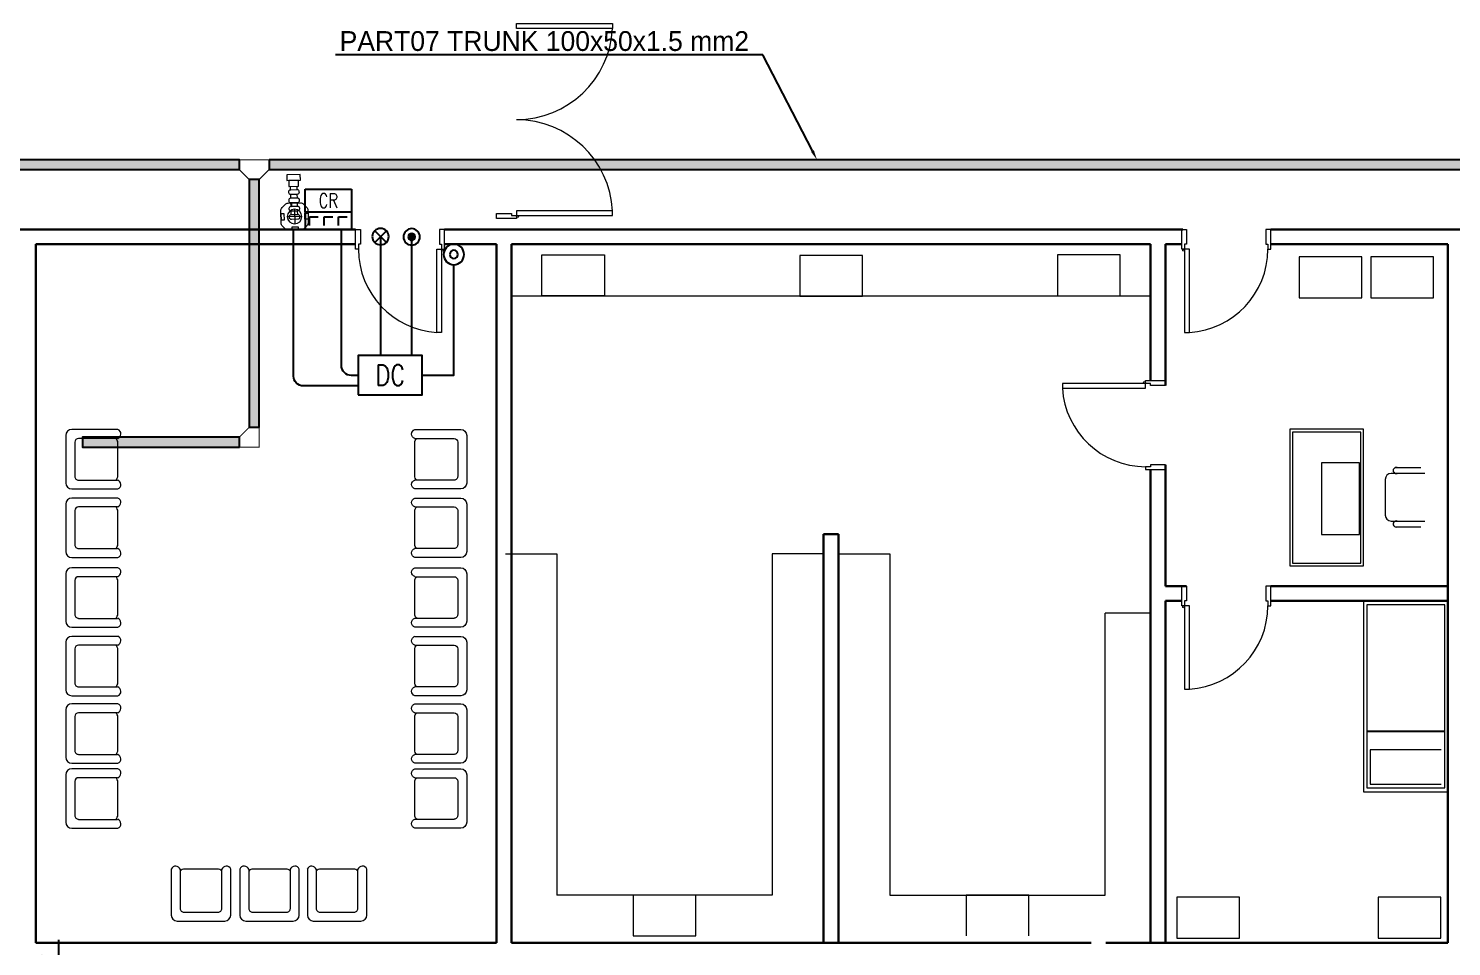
# Model space of a CAD drawing. Extents: x -15 to 352, y 223 to 399.
# Drawn here: x 60.6 to 74.96, y 348.64 to 357.9 of the extents above; entities that cross this region are included whole.
import ezdxf
from ezdxf import colors
from ezdxf.entities.mleader import LeaderData, LeaderLine
from ezdxf.enums import TextEntityAlignment as Align
from ezdxf.math import Vec2, Vec3

# ---------------------------------------------------------------- set-up
doc = ezdxf.new("R2010")
doc.units = 0
doc.header["$LTSCALE"] = 0.15
doc.linetypes.add('CONTINOUS', pattern=[0])
doc.layers.get('0').update_dxf_attribs({"color": 252})
doc.layers.get('Defpoints').update_dxf_attribs({"color": 252})
for name, color, linetype in [('0 ARCH', 252, 'Continuous'), ('0 sockets', 252, 'Continuous'), ('0 sound', 252, 'Continuous'), ('CIRCUIT_PRO_LAYER', 7, 'Continuous'), ('CPTOOLS-TRAY', 1, 'Continuous'), ('E680G_SEC', 40, 'Continuous'), ('E680T_SEC', 2, 'Continuous')]:
    doc.layers.add(name, color=color, linetype=linetype)
for name, color, linetype, lineweight in [('0 LEGEND', 140, 'Continuous', 0), ('CRITICAL WIRING', 6, 'Continuous', 5), ('DOOR', 252, 'Continuous', 20), ('EL-PULL BOX-50', 3, 'Continuous', 0), ('FUR', 252, 'Continuous', 9), ('TMG-LC-ACCEORISE', 1, 'Continuous', 0), ('wall', 252, 'Continuous', 30)]:
    doc.layers.add(name, color=color, linetype=linetype, lineweight=lineweight)
doc.styles.add('GEN_TEXT', font='romans.shx', dxfattribs={"width": 0.8, "height": 250})
doc.styles.add('ROMANS', font='ROMANS.shx', dxfattribs={"width": 0.8})
doc.styles.add('SDC-TEXT-ARB', font='sdc-arb.shx')
doc.dimstyles.get("Standard").update_dxf_attribs({"dimtxt": 0.18, "dimasz": 0.18, "dimexe": 0.18, "dimexo": 0.0625, "dimgap": 0.09, "dimtad": 0, "dimtih": 1, "dimtoh": 1, "dimdec": 4, "dimzin": 0, "dimdsep": 46, "dimtxsty": 'Standard', "dimcen": 0.09, "dimadec": 0, "dimazin": 0, "dimtfac": 1, "dimtdec": 4, "dimtofl": 0, "dimtmove": 0, "dimatfit": 3, "dimfxl": 1, "dimtolj": 1, "dimtzin": 0, "dimarcsym": 0})

# ---------------------------------------------------------------- blocks, each defined once
blk = doc.blocks.new('ARCH')
at = {"layer": '0 ARCH', "color": 252, "lineweight": 15}
for p, q in [((65.781, 355.617), (66.414, 355.617)), ((65.781, 355.205), (65.781, 355.617)), ((66.414, 355.617), (66.414, 355.205)), ((70.986, 355.617), (70.986, 355.205)), ((71.619, 355.617), (70.986, 355.617)), ((71.619, 355.205), (71.619, 355.617)), ((69.016, 355.613), (68.384, 355.613)), ((68.384, 355.613), (68.384, 355.2)), ((69.016, 355.2), (69.016, 355.613)), ((74.058, 355.598), (73.425, 355.598)), ((73.425, 355.598), (73.425, 355.185)), ((74.058, 355.185), (74.058, 355.598)), ((74.149, 355.598), (74.149, 355.185)), ((74.782, 355.598), (74.149, 355.598)), ((74.782, 355.185), (74.782, 355.598)), ((71.925, 355.2), (65.475, 355.2)), ((66.414, 355.205), (65.781, 355.205)), ((68.384, 355.2), (69.016, 355.2)), ((70.986, 355.205), (71.619, 355.205)), ((73.425, 355.185), (74.058, 355.185)), ((74.149, 355.185), (74.782, 355.185)), ((74.074, 353.86), (73.331, 353.86)), ((73.331, 353.86), (73.331, 352.48)), ((74.046, 353.828), (73.356, 353.828)), ((73.356, 353.828), (73.356, 352.506)), ((74.046, 352.506), (74.046, 353.828)), ((74.074, 352.48), (74.074, 353.86)), ((74.035, 353.519), (73.65, 353.519)), ((73.65, 353.519), (73.65, 352.796)), ((74.035, 352.796), (74.035, 353.519)), ((74.396, 353.471), (74.492, 353.471)), ((74.396, 353.471), (74.492, 353.471)), ((74.492, 353.471), (74.651, 353.471)), ((74.492, 353.471), (74.651, 353.471)), ((74.293, 353.351), (74.293, 352.991)), ((74.293, 353.351), (74.293, 352.991)), ((74.492, 353.411), (74.353, 353.411)), ((74.492, 353.411), (74.353, 353.411)), ((74.693, 353.411), (74.492, 353.411)), ((74.693, 353.411), (74.492, 353.411)), ((74.353, 352.931), (74.492, 352.931)), ((74.353, 352.931), (74.492, 352.931)), ((74.492, 352.931), (74.693, 352.931)), ((74.492, 352.931), (74.693, 352.931)), ((73.65, 352.796), (74.035, 352.796)), ((74.396, 352.871), (74.492, 352.871)), ((74.492, 352.871), (74.651, 352.871)), ((74.492, 352.871), (74.651, 352.871)), ((65.415, 352.6), (65.934, 352.6)), ((65.934, 352.6), (65.934, 349.156)), ((68.625, 352.6), (68.106, 352.6)), ((68.106, 352.6), (68.106, 349.156)), ((68.775, 352.6), (69.294, 352.6)), ((69.294, 352.6), (69.294, 349.156)), ((73.331, 352.48), (74.074, 352.48)), ((73.356, 352.506), (74.046, 352.506)), ((74.924, 352.123), (74.074, 352.123)), ((74.074, 352.123), (74.074, 350.198)), ((74.896, 352.085), (74.107, 352.085)), ((74.107, 352.085), (74.107, 350.238)), ((74.896, 350.238), (74.896, 352.085)), ((74.924, 350.198), (74.924, 352.123)), ((71.925, 352), (71.466, 352)), ((71.466, 349.156), (71.466, 352)), ((74.107, 350.814), (74.896, 350.814)), ((74.896, 350.803), (74.107, 350.803)), ((74.857, 350.623), (74.14, 350.623)), ((74.14, 350.623), (74.14, 350.276)), ((74.074, 350.198), (74.924, 350.198)), ((74.107, 350.238), (74.896, 350.238)), ((74.14, 350.276), (74.857, 350.276)), ((68.106, 349.156), (65.934, 349.156)), ((66.704, 349.156), (66.704, 348.743)), ((67.337, 349.156), (66.704, 349.156)), ((67.337, 348.743), (67.337, 349.156)), ((69.294, 349.156), (71.466, 349.156)), ((70.063, 349.156), (70.063, 348.743)), ((70.696, 349.156), (70.063, 349.156)), ((70.696, 348.743), (70.696, 349.156)), ((72.822, 349.134), (72.189, 349.134)), ((72.189, 349.134), (72.189, 348.722)), ((72.822, 348.722), (72.822, 349.134)), ((74.222, 349.134), (74.222, 348.722)), ((74.855, 349.134), (74.222, 349.134)), ((74.855, 348.722), (74.855, 349.134)), ((66.704, 348.743), (67.337, 348.743)), ((72.189, 348.722), (72.822, 348.722)), ((74.222, 348.722), (74.855, 348.722))]:
    blk.add_line(p, q, dxfattribs=at)
for centre, radius, start, end in [((74.404, 353.441), 0.0312, 73.7398, 286.2602), ((74.404, 353.441), 0.0312, 73.7398, 286.2602), ((74.353, 353.351), 0.06, 90, 180), ((74.353, 353.351), 0.06, 90, 180), ((74.353, 352.991), 0.06, 180, 270), ((74.353, 352.991), 0.06, 180, 270), ((74.404, 352.901), 0.0312, 73.7398, 286.2602), ((74.404, 352.901), 0.0312, 73.7398, 286.2602)]:
    blk.add_arc(centre, radius, start, end, dxfattribs=at)
at = {"layer": 'DOOR'}
for points in [[(65.525, 357.954), (66.495, 357.954), (66.495, 357.904), (65.525, 357.904)], [(65.525, 356.014), (66.495, 356.014), (66.495, 356.064), (65.525, 356.064)], [(65.525, 356.014), (65.525, 355.984), (65.325, 355.984), (65.325, 356.034), (65.475, 356.034), (65.475, 356.014)], [(63.93, 355.675), (63.9, 355.675), (63.9, 355.875), (63.95, 355.875), (63.95, 355.725), (63.93, 355.725)], [(64.77, 355.675), (64.8, 355.675), (64.8, 355.875), (64.75, 355.875), (64.75, 355.725), (64.77, 355.725)], [(72.269, 355.675), (72.239, 355.675), (72.239, 355.875), (72.289, 355.875), (72.289, 355.725), (72.269, 355.725)], [(73.109, 355.675), (73.139, 355.675), (73.139, 355.875), (73.089, 355.875), (73.089, 355.725), (73.109, 355.725)], [(64.77, 355.675), (64.77, 354.835), (64.722, 354.835), (64.722, 355.675)], [(72.269, 355.675), (72.269, 354.835), (72.317, 354.835), (72.317, 355.675)], [(71.875, 354.32), (71.875, 354.35), (72.075, 354.35), (72.075, 354.3), (71.925, 354.3), (71.925, 354.32)], [(71.875, 354.32), (71.035, 354.32), (71.035, 354.272), (71.875, 354.272)], [(71.875, 353.48), (71.875, 353.45), (72.075, 353.45), (72.075, 353.5), (71.925, 353.5), (71.925, 353.48)], [(72.269, 352.075), (72.239, 352.075), (72.239, 352.275), (72.289, 352.275), (72.289, 352.125), (72.269, 352.125)], [(73.109, 352.075), (73.139, 352.075), (73.139, 352.275), (73.089, 352.275), (73.089, 352.125), (73.109, 352.125)], [(72.269, 352.075), (72.269, 351.235), (72.317, 351.235), (72.317, 352.075)]]:
    blk.add_lwpolyline(points, close=True, dxfattribs=at)
for centre in [(65.535, 356.004), (64.78, 355.665), (72.259, 355.665), (71.865, 354.33), (72.259, 352.065)]:
    blk.add_circle(centre, 0.01, dxfattribs=at)
for centre, radius, start, end in [((65.525, 357.954), 0.971, 270, 357.0492), ((65.525, 356.011), 0.971, 2.9508, 90), ((64.775, 355.678), 0.845, 180.2218, 266.3889), ((72.264, 355.678), 0.845, 273.6111, 359.7782), ((71.878, 354.325), 0.845, 183.6111, 269.7782), ((72.264, 352.078), 0.845, 273.6111, 359.7782)]:
    blk.add_arc(centre, radius, start, end, dxfattribs=at)
at = {"layer": 'FUR'}
for p, q in [((60.977, 353.795), (60.977, 353.315)), ((61.502, 353.855), (61.037, 353.855)), ((61.5, 353.765), (61.105, 353.765)), ((64.498, 353.855), (64.963, 353.855)), ((64.5, 353.765), (64.895, 353.765)), ((65.023, 353.795), (65.023, 353.315)), ((61.067, 353.727), (61.067, 353.382)), ((61.502, 353.39), (61.502, 353.72)), ((64.498, 353.39), (64.498, 353.72)), ((64.933, 353.727), (64.933, 353.382)), ((61.105, 353.345), (61.5, 353.345)), ((64.895, 353.345), (64.5, 353.345)), ((61.037, 353.255), (61.502, 353.255)), ((64.963, 353.255), (64.498, 353.255)), ((60.977, 353.103), (60.977, 352.623)), ((61.502, 353.163), (61.037, 353.163)), ((61.067, 353.036), (61.067, 352.691)), ((61.5, 353.073), (61.105, 353.073)), ((64.498, 353.163), (64.963, 353.163)), ((64.5, 353.073), (64.895, 353.073)), ((64.933, 353.036), (64.933, 352.691)), ((65.023, 353.103), (65.023, 352.623)), ((61.502, 352.698), (61.502, 353.028)), ((64.498, 352.698), (64.498, 353.028)), ((61.105, 352.653), (61.5, 352.653)), ((64.895, 352.653), (64.5, 352.653)), ((61.037, 352.563), (61.502, 352.563)), ((61.502, 352.459), (61.037, 352.459)), ((64.963, 352.563), (64.498, 352.563)), ((64.498, 352.459), (64.963, 352.459)), ((60.977, 352.399), (60.977, 351.919)), ((61.067, 352.332), (61.067, 351.987)), ((61.5, 352.369), (61.105, 352.369)), ((61.502, 351.994), (61.502, 352.324)), ((64.498, 351.994), (64.498, 352.324)), ((64.5, 352.369), (64.895, 352.369)), ((64.933, 352.332), (64.933, 351.987)), ((65.023, 352.399), (65.023, 351.919)), ((61.105, 351.949), (61.5, 351.949)), ((64.895, 351.949), (64.5, 351.949)), ((61.037, 351.859), (61.502, 351.859)), ((61.502, 351.767), (61.037, 351.767)), ((64.963, 351.859), (64.498, 351.859)), ((64.498, 351.767), (64.963, 351.767)), ((60.977, 351.707), (60.977, 351.227)), ((61.067, 351.64), (61.067, 351.295)), ((61.5, 351.677), (61.105, 351.677)), ((61.502, 351.302), (61.502, 351.632)), ((64.498, 351.302), (64.498, 351.632)), ((64.5, 351.677), (64.895, 351.677)), ((64.933, 351.64), (64.933, 351.295)), ((65.023, 351.707), (65.023, 351.227)), ((61.037, 351.167), (61.502, 351.167)), ((61.105, 351.257), (61.5, 351.257)), ((64.963, 351.167), (64.498, 351.167)), ((64.895, 351.257), (64.5, 351.257)), ((60.977, 351.026), (60.977, 350.546)), ((61.502, 351.086), (61.037, 351.086)), ((64.498, 351.086), (64.963, 351.086)), ((65.023, 351.026), (65.023, 350.546)), ((61.067, 350.958), (61.067, 350.613)), ((61.5, 350.996), (61.105, 350.996)), ((61.502, 350.621), (61.502, 350.951)), ((64.498, 350.621), (64.498, 350.951)), ((64.5, 350.996), (64.895, 350.996)), ((64.933, 350.958), (64.933, 350.613)), ((61.037, 350.486), (61.502, 350.486)), ((61.105, 350.576), (61.5, 350.576)), ((64.963, 350.486), (64.498, 350.486)), ((64.895, 350.576), (64.5, 350.576)), ((60.977, 350.37), (60.977, 349.89)), ((61.502, 350.43), (61.037, 350.43)), ((61.067, 350.303), (61.067, 349.958)), ((61.5, 350.34), (61.105, 350.34)), ((64.498, 350.43), (64.963, 350.43)), ((64.5, 350.34), (64.895, 350.34)), ((64.933, 350.303), (64.933, 349.958)), ((65.023, 350.37), (65.023, 349.89)), ((61.502, 349.965), (61.502, 350.295)), ((64.498, 349.965), (64.498, 350.295)), ((61.105, 349.92), (61.5, 349.92)), ((64.895, 349.92), (64.5, 349.92)), ((61.037, 349.83), (61.502, 349.83)), ((64.963, 349.83), (64.498, 349.83)), ((62.041, 349.418), (62.041, 348.953)), ((62.131, 349.416), (62.131, 349.02)), ((62.506, 349.418), (62.176, 349.418)), ((62.551, 349.02), (62.551, 349.416)), ((62.641, 348.953), (62.641, 349.418)), ((62.733, 349.418), (62.733, 348.953)), ((62.823, 349.416), (62.823, 349.02)), ((63.198, 349.418), (62.868, 349.418)), ((63.243, 349.02), (63.243, 349.416)), ((63.333, 348.953), (63.333, 349.418)), ((63.415, 349.418), (63.415, 348.953)), ((63.505, 349.416), (63.505, 349.02)), ((63.88, 349.418), (63.55, 349.418)), ((63.925, 349.02), (63.925, 349.416)), ((64.015, 348.953), (64.015, 349.418)), ((62.101, 348.893), (62.581, 348.893)), ((62.169, 348.983), (62.514, 348.983)), ((62.793, 348.893), (63.273, 348.893)), ((62.861, 348.983), (63.206, 348.983)), ((63.475, 348.893), (63.955, 348.893)), ((63.542, 348.983), (63.887, 348.983))]:
    blk.add_line(p, q, dxfattribs=at)
for centre, major_axis, start_param, end_param in [((61.037, 353.795), (0.0424, 0.0424), 0.785398, 2.356194), ((61.105, 353.727), (-0.0265, 0.0265), -0.785398, 0.785398), ((61.442, 353.72), (-0.0424, 0.0424), 3.926991, 4.775053), ((61.485, 353.81), (-0.0339, 0.0339), 2.685296, 5.122584), ((61.105, 353.382), (0.0265, 0.0265), 2.356194, 3.926991), ((61.442, 353.39), (0.0424, 0.0424), 4.649725, 5.497787), ((61.485, 353.3), (0.0339, 0.0339), 4.302194, 6.739482), ((61.037, 353.315), (-0.0424, 0.0424), 0.785398, 2.356194), ((61.037, 353.103), (0.0424, 0.0424), 0.785398, 2.356194), ((61.105, 353.036), (-0.0265, 0.0265), -0.785398, 0.785398), ((61.442, 353.028), (-0.0424, 0.0424), 3.926991, 4.775053), ((61.485, 353.119), (-0.0339, 0.0339), 2.685296, 5.122584), ((61.037, 352.623), (-0.0424, 0.0424), 0.785398, 2.356194), ((61.105, 352.691), (0.0265, 0.0265), 2.356194, 3.926991), ((61.442, 352.698), (0.0424, 0.0424), 4.649725, 5.497787), ((61.485, 352.608), (0.0339, 0.0339), 4.302194, 6.739482), ((61.037, 352.399), (0.0424, 0.0424), 0.785398, 2.356194), ((61.485, 352.415), (-0.0339, 0.0339), 2.685296, 5.122584), ((61.105, 352.332), (-0.0265, 0.0265), -0.785398, 0.785398), ((61.442, 352.324), (-0.0424, 0.0424), 3.926991, 4.775053), ((61.037, 351.919), (-0.0424, 0.0424), 0.785398, 2.356194), ((61.105, 351.987), (0.0265, 0.0265), 2.356194, 3.926991), ((61.442, 351.994), (0.0424, 0.0424), 4.649725, 5.497787), ((61.485, 351.904), (0.0339, 0.0339), 4.302194, 6.739482), ((61.037, 351.707), (0.0424, 0.0424), 0.785398, 2.356194), ((61.485, 351.723), (-0.0339, 0.0339), 2.685296, 5.122584), ((61.105, 351.64), (-0.0265, 0.0265), -0.785398, 0.785398), ((61.442, 351.632), (-0.0424, 0.0424), 3.926991, 4.775053), ((61.037, 351.227), (-0.0424, 0.0424), 0.785398, 2.356194), ((61.105, 351.295), (0.0265, 0.0265), 2.356194, 3.926991), ((61.442, 351.302), (0.0424, 0.0424), 4.649725, 5.497787), ((61.485, 351.212), (0.0339, 0.0339), 4.302194, 6.739482), ((61.037, 351.026), (0.0424, 0.0424), 0.785398, 2.356194), ((61.485, 351.041), (-0.0339, 0.0339), 2.685296, 5.122584), ((61.105, 350.958), (-0.0265, 0.0265), -0.785398, 0.785398), ((61.442, 350.951), (-0.0424, 0.0424), 3.926991, 4.775053), ((61.105, 350.613), (0.0265, 0.0265), 2.356194, 3.926991), ((61.442, 350.621), (0.0424, 0.0424), 4.649725, 5.497787), ((61.037, 350.546), (-0.0424, 0.0424), 0.785398, 2.356194), ((61.485, 350.53), (0.0339, 0.0339), 4.302194, 6.739482), ((61.037, 350.37), (0.0424, 0.0424), 0.785398, 2.356194), ((61.105, 350.303), (-0.0265, 0.0265), -0.785398, 0.785398), ((61.442, 350.295), (-0.0424, 0.0424), 3.926991, 4.775053), ((61.485, 350.385), (-0.0339, 0.0339), 2.685296, 5.122584), ((61.037, 349.89), (-0.0424, 0.0424), 0.785398, 2.356194), ((61.105, 349.958), (0.0265, 0.0265), 2.356194, 3.926991), ((61.442, 349.965), (0.0424, 0.0424), 4.649725, 5.497787), ((61.485, 349.875), (0.0339, 0.0339), 4.302194, 6.739482), ((62.086, 349.4), (0.0339, 0.0339), 5.826889, 8.264177), ((62.597, 349.4), (-0.0339, 0.0339), 4.302194, 6.739482), ((62.778, 349.4), (0.0339, 0.0339), 5.826889, 8.264177), ((63.288, 349.4), (-0.0339, 0.0339), 4.302194, 6.739482), ((63.459, 349.4), (0.0339, 0.0339), 5.826889, 8.264177), ((63.97, 349.4), (-0.0339, 0.0339), 4.302194, 6.739482), ((62.176, 349.358), (0.0424, 0.0424), 0.785398, 1.63346), ((62.506, 349.358), (-0.0424, 0.0424), 4.649725, 5.497787), ((62.868, 349.358), (0.0424, 0.0424), 0.785398, 1.63346), ((63.198, 349.358), (-0.0424, 0.0424), 4.649725, 5.497787), ((63.55, 349.358), (0.0424, 0.0424), 0.785398, 1.63346), ((63.88, 349.358), (-0.0424, 0.0424), 4.649725, 5.497787), ((62.169, 349.02), (0.0265, 0.0265), 2.356194, 3.926991), ((62.514, 349.02), (-0.0265, 0.0265), 2.356194, 3.926991), ((62.861, 349.02), (0.0265, 0.0265), 2.356194, 3.926991), ((63.206, 349.02), (-0.0265, 0.0265), 2.356194, 3.926991), ((63.542, 349.02), (0.0265, 0.0265), 2.356194, 3.926991), ((63.887, 349.02), (-0.0265, 0.0265), 2.356194, 3.926991), ((62.101, 348.953), (-0.0424, 0.0424), 0.785398, 2.356194), ((62.581, 348.953), (0.0424, 0.0424), 3.926991, 5.497787), ((62.793, 348.953), (-0.0424, 0.0424), 0.785398, 2.356194), ((63.273, 348.953), (0.0424, 0.0424), 3.926991, 5.497787), ((63.475, 348.953), (-0.0424, 0.0424), 0.785398, 2.356194), ((63.955, 348.953), (0.0424, 0.0424), 3.926991, 5.497787)]:
    blk.add_ellipse(centre, major_axis=major_axis, ratio=1, start_param=start_param, end_param=end_param, dxfattribs=at)
at = {"layer": 'FUR', "extrusion": (0, 0, -1)}
for centre, major_axis, start_param, end_param in [((64.515, 353.81), (0.0339, 0.0339), 2.685296, 5.122584), ((64.558, 353.72), (0.0424, 0.0424), 3.926991, 4.775053), ((64.895, 353.727), (0.0265, 0.0265), -0.785398, 0.785398), ((64.963, 353.795), (-0.0424, 0.0424), 0.785398, 2.356194), ((64.515, 353.3), (-0.0339, 0.0339), 4.302194, 6.739482), ((64.558, 353.39), (-0.0424, 0.0424), 4.649725, 5.497787), ((64.895, 353.382), (-0.0265, 0.0265), 2.356194, 3.926991), ((64.963, 353.315), (0.0424, 0.0424), 0.785398, 2.356194), ((64.515, 353.119), (0.0339, 0.0339), 2.685296, 5.122584), ((64.558, 353.028), (0.0424, 0.0424), 3.926991, 4.775053), ((64.895, 353.036), (0.0265, 0.0265), -0.785398, 0.785398), ((64.963, 353.103), (-0.0424, 0.0424), 0.785398, 2.356194), ((64.515, 352.608), (-0.0339, 0.0339), 4.302194, 6.739482), ((64.558, 352.698), (-0.0424, 0.0424), 4.649725, 5.497787), ((64.895, 352.691), (-0.0265, 0.0265), 2.356194, 3.926991), ((64.963, 352.623), (0.0424, 0.0424), 0.785398, 2.356194), ((64.515, 352.415), (0.0339, 0.0339), 2.685296, 5.122584), ((64.963, 352.399), (-0.0424, 0.0424), 0.785398, 2.356194), ((64.558, 352.324), (0.0424, 0.0424), 3.926991, 4.775053), ((64.895, 352.332), (0.0265, 0.0265), -0.785398, 0.785398), ((64.515, 351.904), (-0.0339, 0.0339), 4.302194, 6.739482), ((64.558, 351.994), (-0.0424, 0.0424), 4.649725, 5.497787), ((64.895, 351.987), (-0.0265, 0.0265), 2.356194, 3.926991), ((64.963, 351.919), (0.0424, 0.0424), 0.785398, 2.356194), ((64.515, 351.723), (0.0339, 0.0339), 2.685296, 5.122584), ((64.963, 351.707), (-0.0424, 0.0424), 0.785398, 2.356194), ((64.558, 351.632), (0.0424, 0.0424), 3.926991, 4.775053), ((64.895, 351.64), (0.0265, 0.0265), -0.785398, 0.785398), ((64.515, 351.212), (-0.0339, 0.0339), 4.302194, 6.739482), ((64.558, 351.302), (-0.0424, 0.0424), 4.649725, 5.497787), ((64.895, 351.295), (-0.0265, 0.0265), 2.356194, 3.926991), ((64.963, 351.227), (0.0424, 0.0424), 0.785398, 2.356194), ((64.515, 351.041), (0.0339, 0.0339), 2.685296, 5.122584), ((64.963, 351.026), (-0.0424, 0.0424), 0.785398, 2.356194), ((64.558, 350.951), (0.0424, 0.0424), 3.926991, 4.775053), ((64.895, 350.958), (0.0265, 0.0265), -0.785398, 0.785398), ((64.558, 350.621), (-0.0424, 0.0424), 4.649725, 5.497787), ((64.895, 350.613), (-0.0265, 0.0265), 2.356194, 3.926991), ((64.515, 350.53), (-0.0339, 0.0339), 4.302194, 6.739482), ((64.963, 350.546), (0.0424, 0.0424), 0.785398, 2.356194), ((64.515, 350.385), (0.0339, 0.0339), 2.685296, 5.122584), ((64.558, 350.295), (0.0424, 0.0424), 3.926991, 4.775053), ((64.895, 350.303), (0.0265, 0.0265), -0.785398, 0.785398), ((64.963, 350.37), (-0.0424, 0.0424), 0.785398, 2.356194), ((64.515, 349.875), (-0.0339, 0.0339), 4.302194, 6.739482), ((64.558, 349.965), (-0.0424, 0.0424), 4.649725, 5.497787), ((64.895, 349.958), (-0.0265, 0.0265), 2.356194, 3.926991), ((64.963, 349.89), (0.0424, 0.0424), 0.785398, 2.356194)]:
    blk.add_ellipse(centre, major_axis=major_axis, ratio=1, start_param=start_param, end_param=end_param, dxfattribs=at)
at = {"layer": 'wall'}
for p, q in [((63.9, 355.875), (60, 355.875)), ((65.325, 355.875), (64.8, 355.875)), ((72.25, 355.875), (65.325, 355.875)), ((75.593, 355.875), (73.139, 355.875)), ((81.839, 355.875), (74.925, 355.875)), ((60.675, 355.725), (60.675, 348.675)), ((63.9, 355.725), (60.675, 355.725)), ((65.325, 355.725), (64.8, 355.725)), ((65.325, 348.675), (65.325, 355.725)), ((71.925, 355.725), (65.475, 355.725)), ((65.475, 348.675), (65.475, 355.725)), ((71.925, 355.725), (71.925, 354.35)), ((72.075, 355.725), (72.075, 354.3)), ((72.239, 355.725), (72.075, 355.725)), ((74.925, 355.725), (73.139, 355.725)), ((74.925, 355.725), (74.4, 355.725)), ((74.925, 355.725), (74.925, 351.525)), ((74.925, 348.675), (74.925, 355.725)), ((72.075, 353.5), (72.075, 352.275)), ((71.925, 353.45), (71.925, 348.675)), ((68.775, 352.8), (68.625, 352.8)), ((68.625, 348.675), (68.625, 352.8)), ((68.775, 348.675), (68.775, 352.8)), ((72.289, 352.275), (72.075, 352.275)), ((74.925, 352.275), (73.139, 352.275)), ((72.239, 352.125), (72.075, 352.125)), ((72.075, 352.125), (72.075, 348.675)), ((74.925, 352.125), (73.139, 352.125)), ((65.325, 348.675), (60.675, 348.675)), ((65.325, 348.675), (60.675, 348.675)), ((65.325, 348.675), (60.675, 348.675)), ((65.325, 348.675), (60.675, 348.675)), ((63.075, 348.675), (60.675, 348.675)), ((63.075, 348.675), (60.675, 348.675)), ((60.675, 348.675), (61.115, 348.675)), ((71.325, 348.675), (65.475, 348.675)), ((65.475, 348.675), (68.625, 348.675)), ((65.475, 348.675), (68.325, 348.675)), ((68.625, 348.675), (65.475, 348.675)), ((68.625, 348.675), (65.475, 348.675)), ((68.775, 348.675), (71.325, 348.675)), ((74.925, 348.675), (71.475, 348.675)), ((71.475, 348.675), (71.925, 348.675)), ((72.075, 348.675), (74.925, 348.675))]:
    blk.add_line(p, q, dxfattribs=at)
blk = doc.blocks.new('ES-dru')
at = {"color": 3}
for radius in [2.5, 1]:
    blk.add_circle((0, 2.5), radius, dxfattribs=at)
blk = doc.blocks.new('ES-mdl')
at = {"color": 2}
for p, q in [((1.41, 0.59), (-1.41, 3.41)), ((-1.41, 0.59), (1.41, 3.41))]:
    blk.add_line(p, q, dxfattribs=at)
blk.add_circle((0, 2), 2, dxfattribs=at)
blk = doc.blocks.new('ML')
at = {"layer": 'E680G_SEC', "lineweight": 0, "xscale": 100, "yscale": 100, "zscale": 100}
blk.add_blockref('ES-mdl', (92178, 46802), dxfattribs=at)
at = {"layer": 'CRITICAL WIRING', "color": 2, "style": 'SDC-TEXT-ARB'}
blk.add_attdef('ML', (92431, 46839), '', height=160, dxfattribs=at)
blk = doc.blocks.new('DOOR CONTACT')
h = blk.add_hatch(color=2)
h.dxf.hatch_style = 1
h.paths.add_polyline_path([(38.25, 273.11, 1), (34.95, 273.11, 1)])
at = {"color": 2}
for radius in [4, 1.65]:
    blk.add_circle((36.6, 273.11), radius, dxfattribs=at)
blk = doc.blocks.new('DC')
at = {"xscale": 50, "yscale": 50, "zscale": 50}
blk.add_blockref('DOOR CONTACT', (90291, 34327), dxfattribs=at)
at = {"layer": 'CRITICAL WIRING', "color": 2, "style": 'SDC-TEXT-ARB'}
blk.add_attdef('DC', (92368, 47784), '', height=157, dxfattribs=at)
blk = doc.blocks.new('ES-crk')
at = {"color": 3}
for p, q in [((-4, 3), (-4, 7)), ((-4, 7), (4, 7)), ((4, 7), (4, 3)), ((4, 3), (-4, 3)), ((-4, 3), (-4, 0)), ((4, 3), (4, 0)), ((-4, 0), (4, 0)), ((-3.25, 0.68), (-3.25, 2.18)), ((-3.25, 2.18), (-1.75, 2.18)), ((-0.75, 0.68), (-0.75, 2.18)), ((-0.75, 2.18), (0.75, 2.18)), ((1.75, 0.68), (1.75, 2.18)), ((1.75, 2.18), (3.25, 2.18))]:
    blk.add_line(p, q, dxfattribs=at)
at = {"layer": 'E680T_SEC', "color": 3, "style": 'ROMANS', "width": 0.75}
blk.add_text('CR', height=2.5, dxfattribs=at).set_placement((0, 5), align=Align.MIDDLE_CENTER)
blk = doc.blocks.new('ES-dc')
at = {"layer": 'E680G_SEC', "linetype": 'Continuous'}
blk.add_lwpolyline([(-3.9, -2.4), (3.9, -2.4), (3.9, 2.4), (-3.9, 2.4)], close=True, dxfattribs=at)
at = {"layer": 'E680T_SEC', "style": 'GEN_TEXT', "width": 0.8, "flags": 8}
blk.add_attdef('DC', text='', height=2.5, dxfattribs=at).set_placement((0, 0), align=Align.MIDDLE)
blk = doc.blocks.new('JUNCTION BOX 2')
at = {"layer": 'TMG-LC-ACCEORISE', "color": 1, "ltscale": 0.4}
blk.add_lwpolyline([(-27, -85), (27, -85, 0.198912), (40.5, -79.4), (53.9, -66, 0.198912), (59.5, -52.5), (59.5, 1.5, 0.198912), (53.9, 15), (40.5, 28.4, 0.198912), (27, 34), (-27, 34, 0.198912), (-40.5, 28.4), (-53.9, 15, 0.198912), (-59.5, 1.5), (-59.5, -25.5), (-59.5, -52.5, 0.198912), (-53.9, -66), (-40.5, -79.4, 0.198912)], format="xyb", close=True, dxfattribs=at)
for points in [[(-14.2, 34), (12.2, 34), (12.2, 19.6), (-14.2, 19.6)], [(-59.5, -12.3), (-59.5, -38.7), (-45.1, -38.7), (-45.1, -12.3)], [(59.5, -12.3), (59.5, -38.7), (45.1, -38.7), (45.1, -12.3)], [(-14.2, -85), (12.2, -85), (12.2, -70.6), (-14.2, -70.6)]]:
    blk.add_lwpolyline(points, close=True, dxfattribs=at)
at = {"layer": 'TMG-LC-ACCEORISE', "color": 1}
for points in [[(0, 6.7), (0, -57.7)], [(-32.2, -25.5), (32.2, -25.5)]]:
    blk.add_lwpolyline(points, dxfattribs=at)
blk.add_circle((0, -25.5), 32.2, dxfattribs=at)
blk = doc.blocks.new('EMT CON. ADAPTER')
at = {"linetype": 'CONTINOUS'}
for points in [[(-60, 25), (-60, -25), (-30, -25), (-30, 25)], [(0, 35), (-30, 35), (-30, -35), (0, -35)]]:
    blk.add_lwpolyline(points, close=True, dxfattribs=at)
blk = doc.blocks.new('WERG')
at = {"layer": '0 LEGEND', "color": 1, "ltscale": 0.05}
for p, q in [((-42.9, 16.2), (-42.9, -16.3)), ((-27.5, 26.2), (-32.9, 26.2)), ((-17.5, 16.9), (0, 16.9)), ((-17.5, -16.3), (-17.5, 16.2)), ((-32.9, -26.3), (-27.5, -26.3)), ((-17.5, -16.9), (0, -16.9))]:
    blk.add_line(p, q, dxfattribs=at)
for centre, start, end in [((-32.9, 16.2), 90.00021, 180.00021), ((-27.5, 16.2), 0.00021, 90.00021), ((-32.9, -16.3), 180.00021, 270.00021), ((-27.5, -16.3), 270.00021, 0.00021)]:
    blk.add_arc(centre, 10, start, end, dxfattribs=at)
blk = doc.blocks.new('*U75')
at = {"layer": '0 LEGEND', "ltscale": 0.05}
for p in [(-188.7, 0), (-145.8, 0), (-102.9, 0), (-60, 0)]:
    blk.add_blockref('WERG', p, dxfattribs=at)
at = {"layer": '0 LEGEND', "ltscale": 0.05, "xscale": -1, "rotation": 180}
blk.add_blockref('EMT CON. ADAPTER', (0, 0), dxfattribs=at)
blk = doc.blocks.new('dd')
at = {"layer": 'EL-PULL BOX-50', "xscale": -0.001952159549914251, "yscale": 0.001952159549914252, "zscale": 0.001952159549914252, "rotation": 270.4385235983306}
blk.add_blockref('*U75', (0, 0), dxfattribs=at)
at = {"layer": 'EL-PULL BOX-50', "extrusion": (-0.000106033, 0.013854, 0.999904), "xscale": -0.002296658294016838, "yscale": 0.002296658294016836, "zscale": 0.002296658294016828, "rotation": 0.4385656867152221}
blk.add_blockref('JUNCTION BOX 2', (0.003, -0.365, -0.001), dxfattribs=at)
blk = doc.blocks.new('*U102')
at = {"color": 0, "const_width": 0.01}
for points in [[(-0.05, 0.15), (-0.05, 0.2)], [(0.05, 0.15), (0.05, 0.2)], [(-0.15, 0.05), (-0.2, 0.05)], [(0.2, 0.05), (0.15, 0.05)], [(-0.15, -0.05), (-0.2, -0.05)], [(0.2, -0.05), (0.15, -0.05)]]:
    blk.add_lwpolyline(points, dxfattribs=at)
at = {"layer": 'CIRCUIT_PRO_LAYER', "color": 0, "const_width": 0.01}
blk.add_lwpolyline([(-0.15, -0.05), (-0.15, 0.05), (-0.05, 0.15), (0.05, 0.15), (0.15, 0.05), (0.15, -0.05)], close=True, dxfattribs=at)
blk = doc.blocks.new('*U98')
at = {"color": 0, "const_width": 0.01}
for points in [[(-0.05, 0.15), (-0.05, 0.2)], [(0.05, 0.15), (0.05, 0.2)], [(0.2, 0.05), (0.15, 0.05)], [(0.2, -0.05), (0.15, -0.05)]]:
    blk.add_lwpolyline(points, dxfattribs=at)
at = {"layer": 'CIRCUIT_PRO_LAYER', "color": 0, "const_width": 0.01}
blk.add_lwpolyline([(-0.05, -0.05), (-0.05, 0.15), (0.05, 0.15), (0.15, 0.05), (0.15, -0.05)], close=True, dxfattribs=at)
blk = doc.blocks.new('*U106')
at = {"layer": 'CPTOOLS-TRAY'}
h = blk.add_hatch(color=0, dxfattribs=at)
h.dxf.hatch_style = 1
h.paths.add_polyline_path([(0.05, 31.397), (-0.05, 31.397), (-0.05, 0), (0.05, 0)])
at = {"layer": 'CPTOOLS-TRAY', "color": 0}
blk.add_lwpolyline([(0.05, 31.397), (-0.05, 31.397), (-0.05, 0), (0.05, 0)], close=True, dxfattribs=at)
blk = doc.blocks.new('*U107')
at = {"layer": 'CPTOOLS-TRAY'}
h = blk.add_hatch(color=0, dxfattribs=at)
h.dxf.hatch_style = 1
h.paths.add_polyline_path([(0.05, 17.175), (-0.05, 17.175), (-0.05, 0), (0.05, 0)])
at = {"layer": 'CPTOOLS-TRAY', "color": 0}
blk.add_lwpolyline([(0.05, 17.175), (-0.05, 17.175), (-0.05, 0), (0.05, 0)], close=True, dxfattribs=at)
blk = doc.blocks.new('*U108')
at = {"layer": 'CPTOOLS-TRAY'}
h = blk.add_hatch(color=0, dxfattribs=at)
h.dxf.hatch_style = 1
h.paths.add_polyline_path([(0.05, 1.582), (-0.05, 1.582), (-0.05, 0), (0.05, 0)])
at = {"layer": 'CPTOOLS-TRAY', "color": 0}
blk.add_lwpolyline([(0.05, 1.582), (-0.05, 1.582), (-0.05, 0), (0.05, 0)], close=True, dxfattribs=at)
blk = doc.blocks.new('*U109')
at = {"layer": 'CPTOOLS-TRAY'}
h = blk.add_hatch(color=0, dxfattribs=at)
h.dxf.hatch_style = 1
h.paths.add_polyline_path([(0.05, 2.501), (-0.05, 2.501), (-0.05, 0), (0.05, 0)])
at = {"layer": 'CPTOOLS-TRAY', "color": 0}
blk.add_lwpolyline([(0.05, 2.501), (-0.05, 2.501), (-0.05, 0), (0.05, 0)], close=True, dxfattribs=at)
blk = doc.blocks.new('X4I0P7S6Y6')
at = {"layer": '0 sockets', "color": 0}
for name, p, rotation in [('*U107', (45.554, 356.527), 270), ('*U102', (62.878, 356.527), 180), ('*U106', (94.426, 356.527), 90), ('*U98', (62.878, 353.726), 90), ('*U108', (61.147, 353.726), 270)]:
    blk.add_blockref(name, p, dxfattribs=dict(at, rotation=rotation))
blk.add_blockref('*U109', (62.878, 353.876), dxfattribs=at)
blk = doc.blocks.new('*D143')
at = {"layer": '0 sockets', "color": 0, "lineweight": -2, "transparency": 16777216}
for p, q in [((54.325, 347.601), (54.325, 348.705)), ((60.907, 347.683), (60.907, 348.705)), ((54.505, 348.525), (57.106, 348.525)), ((60.727, 348.525), (58.126, 348.525))]:
    blk.add_line(p, q, dxfattribs=at)
at = {"layer": '0 sockets', "color": 0, "transparency": 16777216}
for points in [[(54.505, 348.555), (54.505, 348.495), (54.325, 348.525)], [(60.727, 348.555), (60.727, 348.495), (60.907, 348.525)]]:
    blk.add_solid(points, dxfattribs=at)
at = {"layer": 'Defpoints', "color": 0, "transparency": 16777216}
for p in [(60.907, 348.525), (60.907, 347.62), (54.325, 347.538)]:
    blk.add_point(p, dxfattribs=at)
at = {"layer": '0 sockets', "color": 0, "transparency": 16777216, "insert": (57.616, 348.525), "char_height": 0.18, "attachment_point": 5}
blk.add_mtext('\\A1;6.5812', dxfattribs=at)

msp = doc.modelspace()

# ---------------------------------------------------------------- linework, layer by layer
at = {"layer": '0 sockets', "color": 3}
for points in [[(63.92758, 354.29462), (63.37496, 354.29462, -0.41421356), (63.27496, 354.39462), (63.27496, 355.875)], [(63.75538, 355.875), (63.75538, 354.50393, 0.41421356), (63.85538, 354.40393), (63.92758, 354.40393)]]:
    msp.add_lwpolyline(points, format="xyb", dxfattribs=at)
for points in [[(63.75538, 355.79963), (63.75538, 355.76545)], [(64.15329, 355.80252), (64.15329, 354.60308)], [(64.46453, 355.76561), (64.46453, 354.60308)], [(64.89336, 355.725), (64.89336, 355.72625)], [(64.57501, 354.40393), (64.89336, 354.40393), (64.89336, 355.5187)]]:
    msp.add_lwpolyline(points, dxfattribs=at)

# ---------------------------------------------------------------- block references
msp.add_blockref('ARCH', (0, 0), dxfattribs=at)
at = {"layer": '0 sockets', "color": 3, "xscale": 0.058103, "yscale": 0.058103, "zscale": 0.058103}
msp.add_blockref('ES-crk', (63.62674, 355.875), dxfattribs=at)
at = {"layer": '0 sockets', "color": 3, "xscale": -0.000415, "yscale": 0.000415, "zscale": -0.000415}
for name, p, rotation in [('ML', (25.8995, 375.30823), 180), ('DC', (84.38037, 394.02987), 90)]:
    msp.add_blockref(name, p, dxfattribs=dict(at, rotation=rotation))
at = {"layer": '0 sockets', "color": 2, "xscale": -0.04150225, "yscale": 0.04150225, "zscale": -0.04150225, "rotation": 180}
msp.add_blockref('ES-dru', (64.89336, 355.72625), dxfattribs=at)
at = {"layer": '0 sockets', "color": 3}
ref = msp.add_blockref('ES-dc', (64.2513, 354.40393), dxfattribs=dict(at, xscale=0.0830045, yscale=0.0830045, zscale=0.0830045))
ref.add_attrib('DC', 'DC', dxfattribs={"layer": 'E680T_SEC', "height": 0.207511, "style": 'GEN_TEXT', "width": 0.8}).set_placement((64.2513, 354.40393), align=Align.MIDDLE)
at = {"layer": '0 sound', "color": 1}
msp.add_blockref('X4I0P7S6Y6', (0.00005, 0.00124), dxfattribs=at)
at = {"layer": '0 sound', "color": 3, "rotation": 0.9624613850056492}
msp.add_blockref('dd', (63.27496, 356.42801), dxfattribs=at)

# ---------------------------------------------------------------- dimensions: what is measured, and where the dimension line sits
at = {"layer": '0 sockets', "color": 6}
dim = msp.add_linear_dim(base=(60.90653, 348.525), p1=(54.32537, 347.53846), p2=(60.90653, 347.6204), dimstyle='Standard', dxfattribs=at)
dim.commit()
dim.dimension.update_dxf_attribs({"geometry": '*D143', "text_midpoint": (57.61595, 348.525)})

# ---------------------------------------------------------------- leaders
at = {"layer": '0 sockets', "color": 3}
ml = msp.add_multileader_mtext('Standard', dxfattribs=at)
ml.set_content('PART07 TRUNK 100x50x1.5 mm2', color=3)
ml.set_leader_properties()
ml.build(insert=Vec2(0, 0))
ml.multileader.update_dxf_attribs({"text_left_attachment_type": 6, "text_right_attachment_type": 6, "dogleg_length": 0.1, "arrow_head_size": 0.1})
ctx = ml.context
ctx.base_point, ctx.char_height, ctx.arrow_head_size, ctx.landing_gap_size = Vec3(62.89926, 357.63646), 0.2, 0.1, 0.04
ctx.left_attachment, ctx.right_attachment, ctx.text_align_type = 6, 6, 2
notes = []
notes.append((ctx, [(0, (1, 1, 0), (68.0126, 357.63646), (-1, 0), 0.1, [(0, [(68.55791, 356.57801)], 0, [])])]))
ctx.mtext.insert, ctx.mtext.width, ctx.mtext.alignment, ctx.mtext.flow_direction = Vec3(67.8726, 357.87646), 5.2107201, 3, 5
for ctx, leaders in notes:
    for number, flags, end, landing, length, lines in leaders:
        leader = LeaderData()
        leader.index, (leader.has_last_leader_line, leader.has_dogleg_vector, leader.attachment_direction) = number, flags
        leader.last_leader_point, leader.dogleg_vector, leader.dogleg_length = Vec3(end), Vec3(landing), length
        for number, points, colour, breaks in lines:
            line = LeaderLine()
            line.index, line.vertices, line.color, line.breaks = number, Vec3.list(points), colors.encode_raw_color(colour), breaks
            leader.lines.append(line)
        ctx.leaders.append(leader)

doc.saveas('drawing.dxf')
